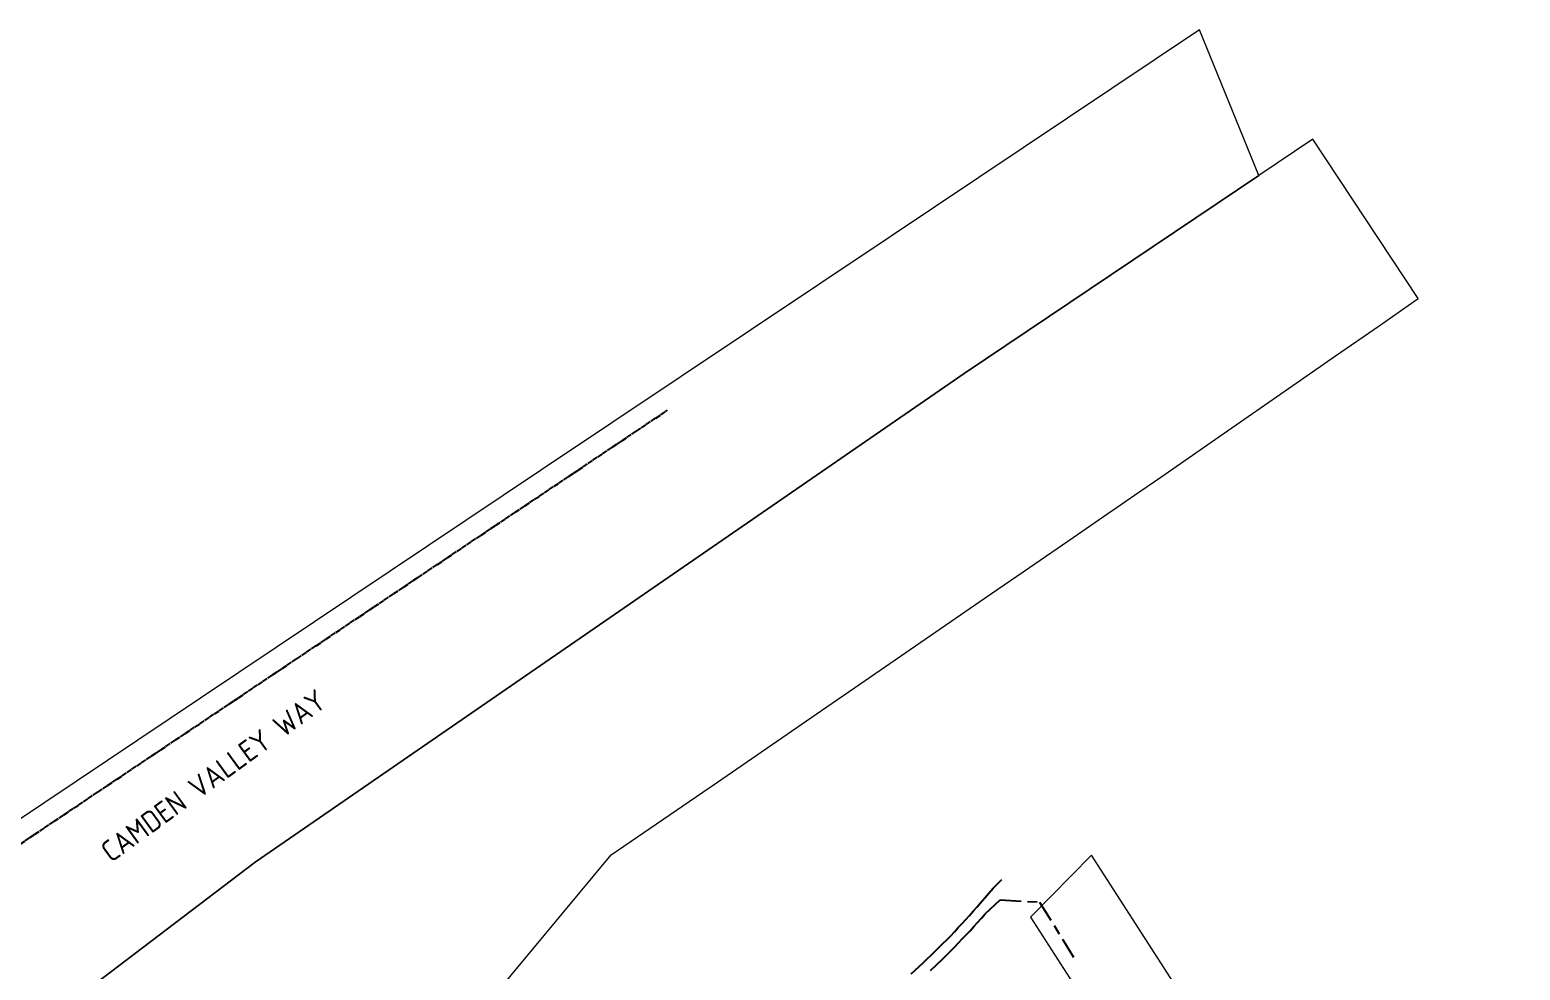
# Model space of a CAD drawing. Extents: x 294483 to 298733, y 6233899 to 6239242.
# Drawn here: x 296886.8 to 297167.5, y 6237788 to 6237965.1 of the extents above; entities that cross this region are included whole.
import ezdxf

# ---------------------------------------------------------------- set-up
doc = ezdxf.new("R2010")
doc.units = 0
doc.linetypes.add('Cable Exist OH', pattern=[1, 1, 0])
doc.linetypes.add('Cable Exist UG', pattern=[8.2, 4, -1.2, 1.8, -1.2])
doc.layers.add('Cadastre Land Parcels_SP_EXT', color=9, linetype='Continuous', lineweight=5)
doc.layers.add('Cadastre Roads_SP_EXT', color=94, linetype='Continuous', lineweight=15)
doc.layers.add('Mains_HV_EXT', color=1, linetype='Continuous', lineweight=25, true_color=0xff0000)
doc.styles.get("Standard").update_dxf_attribs({"font": 'isocp.shx'})

msp = doc.modelspace()

# ---------------------------------------------------------------- linework, layer by layer
at = {"layer": 'Cadastre Land Parcels_SP_EXT', "linetype": 'Continuous'}
msp.add_lwpolyline([(296974.45858, 6237783.45952), (296996.33459, 6237809.72469), (297014.76528, 6237822.3968), (297015.30579, 6237822.7685), (297025.61085, 6237829.85446), (297035.9175, 6237836.9405), (297044.16326, 6237842.60969), (297056.44768, 6237851.05694), (297066.75353, 6237858.14289), (297075.08092, 6237863.86852), (297083.32588, 6237869.53665), (297089.85923, 6237874.02925), (297091.57076, 6237875.20584), (297094.87219, 6237877.47572), (297099.80283, 6237880.89455), (297110.08068, 6237888.01963), (297122.41678, 6237896.57244), (297132.69622, 6237903.69947), (297140.9206, 6237909.40098), (297148.29753, 6237914.51535), (297128.43479, 6237944.52062), (297118.26664, 6237937.6873), (297062.74906, 6237900.37692), (296929.28201, 6237808.39184), (296782.75754, 6237697.04804)], dxfattribs=at)
at = {"layer": 'Cadastre Roads_SP_EXT', "linetype": 'Continuous'}
msp.add_lwpolyline([(296704.96725, 6237628.7763), (296704.96725, 6237628.77629), (296711.69977, 6237635.78794), (296776.52537, 6237692.43237), (296782.75755, 6237697.04802), (296929.28195, 6237808.39177), (297062.74911, 6237900.37695), (297118.26667, 6237937.68736), (297113.30662, 6237949.86375), (297107.09069, 6237965.1176), (297049.01033, 6237926.24832), (296983.21866, 6237882.23806), (296918.97685, 6237839.23829), (296860.3043, 6237799.96413), (296798.87882, 6237758.83414), (296736.84633, 6237717.32761), (296681.77702, 6237680.09897), (296668.73011, 6237671.76213)], dxfattribs=at)
msp.add_lwpolyline([(297171.48165, 6237678.00489), (297157.08605, 6237700.37715), (297148.9689, 6237712.99224), (297145.70494, 6237718.06452), (297140.85175, 6237725.60831), (297132.73371, 6237738.22331), (297125.96914, 6237748.73594), (297117.8519, 6237761.35094), (297109.73465, 6237773.96701), (297101.61741, 6237786.5821), (297086.75856, 6237809.67441), (297075.24181, 6237798.00304), (297093.8919, 6237769.01826), (297103.0266, 6237754.8217), (297109.79126, 6237744.30917), (297116.55583, 6237733.79655), (297123.32049, 6237723.28401), (297132.24935, 6237709.40729), (297140.36651, 6237696.79123), (297148.48445, 6237684.17613), (297155.24903, 6237673.66351), (297163.36697, 6237661.04745), (297171.48165, 6237678.00489)], close=True, dxfattribs=at)
at = {"layer": 'Mains_HV_EXT', "linetype": 'Cable Exist OH'}
msp.add_line((296799.15635, 6237754.21058), (297006.92745, 6237893.47917), dxfattribs=at)
at = {"layer": 'Mains_HV_EXT', "linetype": 'Cable Exist UG'}
for p, q in [((297065.87767, 6237800.71016), (297068.24176, 6237803.46822)), ((297068.24176, 6237803.46822), (297069.88005, 6237805.099)), ((297065.19108, 6237799.91888), (297065.87767, 6237800.71016)), ((297066.72051, 6237798.61642), (297069.53212, 6237801.27856)), ((297069.53212, 6237801.27856), (297076.97156, 6237800.86064)), ((297076.97156, 6237800.86064), (297083.92594, 6237789.60001)), ((297062.39523, 6237796.81089), (297063.10443, 6237797.58248)), ((297063.10443, 6237797.58248), (297063.80696, 6237798.3575)), ((297063.80696, 6237798.3575), (297064.50139, 6237799.13444)), ((297064.50139, 6237799.13444), (297065.19108, 6237799.91888)), ((297065.31587, 6237797.03261), (297066.02073, 6237797.82097)), ((297066.02073, 6237797.82097), (297066.72051, 6237798.61642)), ((297060.24043, 6237794.52988), (297060.96223, 6237795.28313)), ((297060.96223, 6237795.28313), (297061.68035, 6237796.04371)), ((297061.68035, 6237796.04371), (297062.39523, 6237796.81089)), ((297063.16098, 6237794.68871), (297063.88487, 6237795.46556)), ((297063.88487, 6237795.46556), (297064.60441, 6237796.24766)), ((297064.60441, 6237796.24766), (297065.31587, 6237797.03261)), ((297057.282, 6237791.54977), (297058.03166, 6237792.28866)), ((297058.03166, 6237792.28866), (297058.77223, 6237793.02906)), ((297058.77223, 6237793.02906), (297059.50804, 6237793.77722)), ((297059.50804, 6237793.77722), (297060.24043, 6237794.52988)), ((297060.21173, 6237791.63252), (297060.95647, 6237792.38993)), ((297060.95647, 6237792.38993), (297061.69904, 6237793.1526)), ((297061.69904, 6237793.1526), (297062.43201, 6237793.91703)), ((297062.43201, 6237793.91703), (297063.16098, 6237794.68871)), ((297054.32666, 6237788.7314), (297055.07148, 6237789.4295)), ((297055.07148, 6237789.4295), (297057.282, 6237791.54977)), ((297056.46937, 6237787.99058), (297058.69899, 6237790.12945)), ((297058.69899, 6237790.12945), (297059.46183, 6237790.88219)), ((297058.69899, 6237790.12945), (297058.69899, 6237790.12945)), ((297059.46183, 6237790.88219), (297060.21173, 6237791.63252)), ((297052.82384, 6237787.35387), (297053.57809, 6237788.04055)), ((297053.57809, 6237788.04055), (297054.32666, 6237788.7314))]:
    msp.add_line(p, q, dxfattribs=at)

# ---------------------------------------------------------------- texts
at = {"layer": 'Cadastre Roads_SP_EXT'}
msp.add_text('CAMDEN VALLEY WAY', height=4, rotation=36.019062, dxfattribs=at).set_placement((296902.1454, 6237808.16937))

doc.saveas('drawing.dxf')
